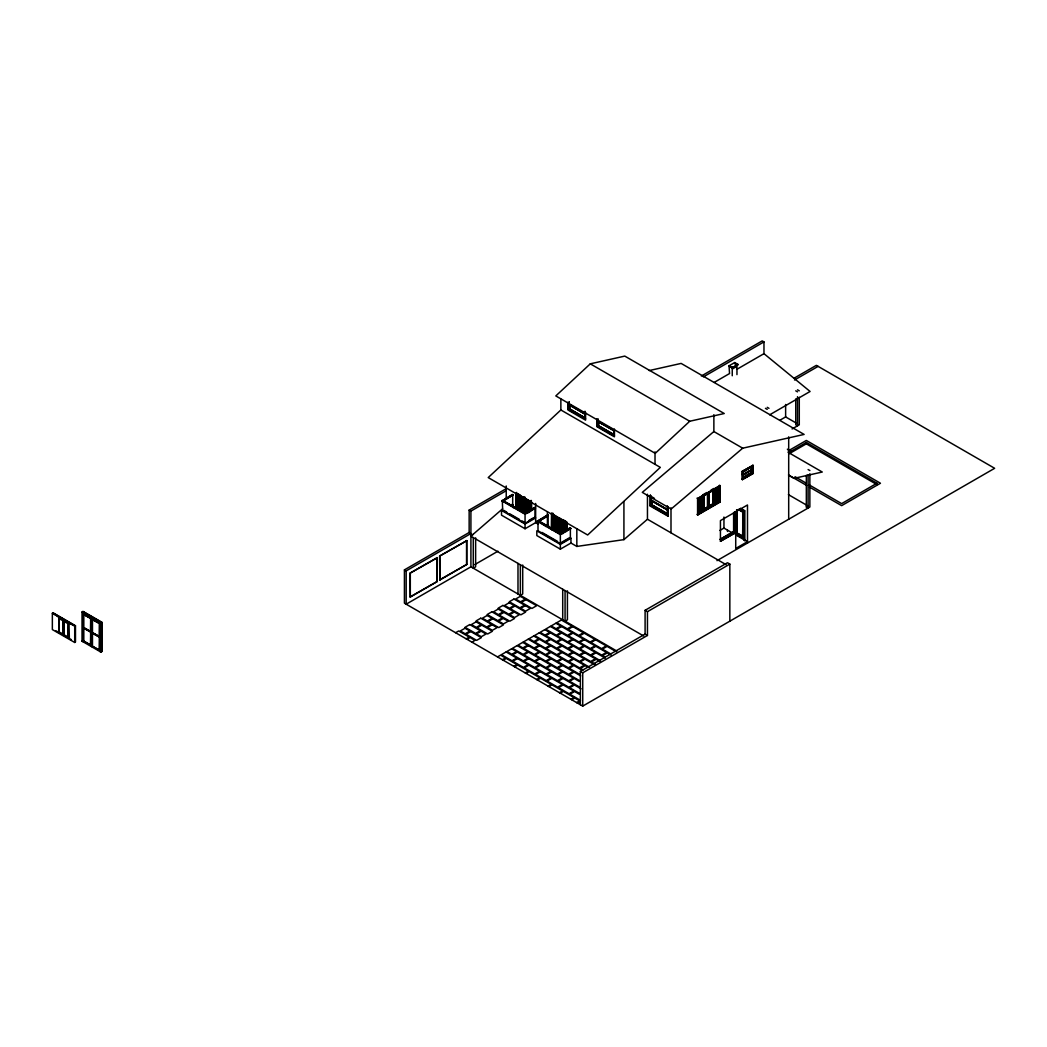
<?xml version="1.0" encoding="UTF-8"?>
<svg xmlns="http://www.w3.org/2000/svg" width="1047" height="1047" viewBox="0 0 1047 1047"><rect width="100%" height="100%" fill="white"/><g stroke="black" fill="none" stroke-linecap="round" stroke-linejoin="round"><path stroke-width="1.5" d="M590.286 363.833L555.8 395.923L655.252 453.338L689.737 421.247L724.236 413.526L624.784 356.098L590.286 363.833L689.737 421.247M560.865 409.966L488.216 477.576L587.668 534.991L660.317 467.381L560.865 409.966L560.865 399.025M643.696 636L470.914 536.234L502.56 508.829M570.955 543.04L570.955 538.276L560.354 544.401L536.823 530.803L536.823 535.567L560.354 549.152L570.955 543.04L576.832 546.429L623.92 539.637L647.452 519.247L647.452 494.249M713.871 414.664L713.871 431.547L642.295 492.378L671.14 509.025L742.703 448.195L804.109 434.426L681.126 363.414L649.232 370.559M52.35 613.267L53.109 612.822L75.476 625.74L75.476 642.047L74.717 642.478L52.35 629.574L52.35 613.267L74.717 626.171L75.476 625.74M58.763 631.982L58.998 616.905L55.033 614.602M58.946 618.568L58.946 631.878L58.946 618.568L63.003 620.701L62.82 634.129L63.003 620.701M64.299 619.955L63.71 635.241M64.233 621.617L64.233 634.94L64.233 621.617L68.304 623.763L68.12 637.178L68.304 623.763M82.032 611.972L83.027 611.396L101.86 622.271L101.86 651.483L100.865 652.059L82.032 641.196L82.032 611.972L100.865 622.847L101.86 622.271M83.446 614.419L90.801 618.463L90.618 631.616L83.446 627.467L83.446 614.419L90.801 618.463M92.267 619.51L99.622 623.554L99.452 636.707L92.267 632.558L92.267 619.51L99.622 623.554M83.446 627.467L90.801 631.511M83.446 628.004L90.801 632.048L90.618 645.201L83.446 641.052L83.446 628.004L90.801 632.048M69.351 638.107L68.997 623.358L58.41 617.246M92.267 632.558L99.622 636.602M92.267 633.108L99.622 637.152L99.452 650.292L92.267 646.156L92.267 633.108L99.622 637.152M82.032 641.196L83.027 640.62M82.621 641.536L83.616 640.96L83.616 627.912M91.442 646.627L91.626 617.992M92.267 646.156L99.622 650.2M100.276 651.731L101.86 651.483M569.28 401.983L568.691 404.77L585.234 414.246L585.234 417.923L569.699 408.945L569.699 405.281L569.699 408.945L585.116 417.989M568.521 403.291L568.521 409.626L569.162 402.048M584.697 413.46L569.28 404.43M585.116 414.311L569.11 404.535M568.521 409.626L585.587 418.8L569.11 409.285M613.686 430.068L597.562 421.431L614.092 430.919L613.974 434.649L598.439 425.684L598.557 421.941L598.557 425.619M597.379 419.952L597.379 426.299L614.445 435.46M794.136 378.176L816.346 365.351L994.65 468.297L582.721 706.11L404.417 603.177L404.417 569.882L469.148 532.504L469.148 510.085L505.95 488.831M701.333 376.03L762.203 340.89L763.97 341.898L763.97 353.677L810.09 391.473L769.663 414.821M469.148 510.085L470.914 511.093L506.225 490.716M703.388 376.881L763.97 341.898M729.078 365.796L734.719 362.537L737.899 364.369L732.246 368.348L729.078 365.796L732.717 368.073M729.078 366.502L729.55 373.543L714.211 382.404M734.248 363.518L737.899 365.076M503.398 500.911L525.057 512.938L534.703 507.363L535.41 508.24L525.057 514.221L501.984 500.911L512.336 494.446L513.043 494.865L504.772 500.113M732.246 367.798L737.899 364.369M501.984 500.911L512.336 494.93L513.043 495.336M503.398 500.427L513.043 494.865M502.338 501.107L502.691 510.426L525.057 523.33L535.056 517.558L535.056 508.044M503.934 500.178L512.69 495.126L512.69 504.641M736.106 366.803L735.282 366.319L732.219 368.086L733.044 368.57L736.106 366.803L736.106 365.573M737.088 369.198L763.97 353.677M404.417 569.882L406.184 570.89L470.914 533.525L469.148 532.504M470.914 536.234L473.27 534.206M410.071 573.141L437.253 557.711L437.253 581.491L410.306 597.052L410.071 573.141L437.253 557.711M439.609 556.088L466.792 540.658L466.792 564.438L439.845 579.999L439.609 556.088L466.792 540.658M524.94 513.2L524.94 497.063M504.746 501.683L525.057 513.41L534.703 507.834L535.41 508.24M525.057 513.815L535.41 507.769M529.088 520.32L533.119 517.99M538.263 524.154L535.645 522.649L525.057 528.761L501.513 515.176L501.513 510.426L525.057 524.01L535.645 517.899L534.467 517.218M538.708 520.817L560.354 533.316L570.013 527.74L570.72 528.63L560.354 534.611L537.294 521.288L547.646 514.836L548.353 515.713L538.708 521.288L548.353 515.242M537.294 521.288L547.646 515.307L548.353 515.713M537.648 521.498L548 515.517L548 525.031L545.5 526.471M410.071 596.921L437.253 581.491M439.609 579.868L466.792 564.438M616.932 651.116L470.914 566.82L406.184 604.184L406.184 570.89M474.644 564.66L497.979 551.193M794.516 379.996L818.113 366.371M552.122 530.122L552.711 513.933M553.182 513.37L553.3 529.442M553.182 529.507L559.412 532.975L559.412 517.637M538.708 521.288L560.354 533.8L570.013 528.225L570.72 528.63M570.72 528.159L560.354 534.206L560.354 543.72L570.366 537.936L570.366 528.421M561.702 542.254L569.777 537.595L570.955 538.276M780.146 420.096L785.63 416.928L796.191 423.027M651.221 496.016L651.221 500.767L651.81 496.762L654.519 498.464M650.279 495.192L650.279 506.067L650.396 495.126M650.868 505.727L651.627 505.295L668.104 514.797L667.345 515.242L650.868 505.727L650.868 496.213M652.216 504.955L652.216 501.277L652.098 505.02L667.75 513.92M792.082 428.956L799.28 424.807L799.28 397.297M667.227 509.47L651.81 500.427M455.615 632.728L458.678 630.961L469.265 637.073L466.203 638.84M742.192 471.346L753.029 465.365L753.029 473.519L742.428 479.644L742.192 471.346L753.029 465.365M702.629 494.943L706.83 492.522M711.018 490.101L713.818 488.478M751.903 472.878L751.903 469.475L742.493 474.919L742.781 471.687L752.204 466.255L752.44 473.179L742.493 478.309L752.44 473.179M752.44 466.386L743.017 471.817L743.017 478.623M742.899 477.602L751.497 472.642L751.497 470.195L742.729 475.05L752.204 469.645L743.2 474.37L743.2 471.922L751.615 466.857L751.785 469.409M697.04 498.163L697.812 498.608L720.166 485.69L720.166 502.01L697.812 514.915L697.04 514.47M668.051 506.879L667.934 516.263L667.934 506.944M698.166 498.804L703.453 495.755L703.453 510.7L698.166 513.763L698.166 498.804L719.577 486.711L719.577 501.67L698.166 513.763M719.577 486.711L714.054 489.643L714.054 504.589L703.1 510.504L703.1 495.545L703.806 495.951L703.806 509.274L703.636 495.859L707.693 493.713L707.693 507.036L703.806 509.274M712.811 490.559L708.924 492.797L708.924 506.12L712.994 503.973L712.811 490.559L712.811 503.869L708.924 506.12M698.873 499.628L702.746 497.39M714.761 490.467L718.635 488.216M698.873 500.047L702.746 497.809M714.761 490.873L718.635 488.635M698.873 500.466L702.746 498.228M714.761 491.292L718.635 489.054M698.873 500.885L702.746 498.634M714.761 491.71L718.635 489.473M698.873 501.304L702.746 499.053M714.761 492.129L718.635 489.878M698.873 501.709L702.746 499.471M714.761 492.548L718.635 490.297M698.873 502.128L702.746 499.89M714.761 492.954L718.635 490.716M698.873 502.547L702.746 500.309M714.761 493.373L718.635 491.135M788.312 450.851L806.334 440.447L880.462 483.243L841.644 505.649L809.475 487.077M742.729 477.497L751.497 472.642M698.873 502.966L702.746 500.728M714.761 493.791L718.635 491.553M698.873 503.385L702.746 501.133M714.761 494.21L718.635 491.959M698.873 503.79L702.746 501.552M714.761 494.629L718.635 492.378M698.873 504.209L702.746 501.971M714.761 495.035L718.635 492.797M698.873 504.628L702.746 502.39M714.761 495.453L718.635 493.216M742.192 479.5L753.029 473.519M789.386 452.252L806.334 442.475L876.954 483.243L876.954 484.604L806.334 443.823L789.386 453.613M698.873 505.047L702.746 502.809M714.761 495.872L718.635 493.634M467.027 639.324L470.09 637.558L474.972 640.371L471.909 642.138M698.873 505.465L702.746 503.214M714.761 496.291L718.635 494.04M698.873 505.871L702.746 503.633M714.761 496.71L718.635 494.459M698.873 506.29L702.746 504.052M714.761 497.116L718.635 494.878M698.873 506.709L702.746 504.471M714.761 497.534L718.635 495.296M698.873 507.128L702.746 504.89M714.761 497.953L718.635 495.715M698.873 507.546L702.746 505.295M714.761 498.372L718.635 496.121M698.873 507.952L702.746 505.714M714.761 498.791L718.635 496.54M698.873 508.371L702.746 506.133M714.761 499.197L718.635 496.959M698.873 508.79L702.746 506.552M714.761 499.615L718.635 497.377M698.873 509.208L702.746 506.97M714.761 500.034L718.635 497.796M698.873 509.627L702.746 507.376M714.761 500.453L718.635 498.202M698.873 510.033L702.746 507.795M714.761 500.872L718.635 498.621M698.873 510.452L702.746 508.214M714.761 501.277L718.635 499.039M698.873 510.871L702.746 508.633M714.761 501.696L718.635 499.458M698.873 511.289L702.746 509.051M714.761 502.115L718.635 499.877M698.873 511.708L702.746 509.457M714.761 502.534L718.635 500.283M703.636 509.169L707.693 507.036M698.873 512.114L702.746 509.876M714.761 502.953L718.635 500.702M704.029 510.439L706.83 508.829M709.617 507.206L712.418 505.596M714.054 504.589L719.577 501.67M719.93 501.866L697.577 514.784L697.577 498.477L719.93 485.559L720.166 502.01M736.839 532.884L742.663 536.038L742.899 511.708L739.234 509.588M744.666 540.043L743.723 539.781L743.723 511.237L744.666 510.687L740.609 508.345M497.508 656.914L500.571 655.147L505.452 657.974L502.39 659.741M719.891 530.436L723.948 528.081L732.573 533.067M503.214 660.212L506.277 658.445L516.878 664.57L513.815 666.337M720.192 539.231L734.313 531.078L736.198 532.439L720.428 541.273L720.428 520.608L747.493 504.981L747.493 543.04M720.192 539.506L734.313 531.353L736.198 532.439M720.401 539.65L734.549 531.483M720.428 541.273L736.198 532.164M736.604 509.824L736.604 533.015L737.023 510.203M514.64 666.808L517.689 665.041L528.29 671.153L525.228 672.92M742.899 511.708L742.729 536.548L742.729 511.813L738.436 509.405M806.334 475.312L806.334 507.023L808.101 506.002M716.986 560.655L809.868 507.023L809.868 473.728M526.052 673.404L529.115 671.637L539.702 677.749L536.64 679.516M580.365 704.762L580.365 671.467L645.096 634.089L645.096 610.309L727.482 562.736L729.838 564.097L729.838 621.172M645.096 610.309L647.452 611.67L729.838 564.097M876.954 483.243L841.644 503.62L809.161 484.866M537.464 679.987L540.527 678.22L551.115 684.332L548.065 686.099M548.89 686.583L551.939 684.817L562.54 690.928L559.478 692.695M580.365 671.467L582.721 672.815L647.452 635.45L647.452 611.67M560.302 693.166L563.365 691.4L573.952 697.524L570.89 699.291M571.714 699.762L574.777 697.996L579.658 700.809L576.596 702.576M577.421 703.061L580.234 701.438M797.513 389.811L799.28 390.832M795.746 390.832L797.513 391.853M732.219 366.869L733.044 368.57M767.202 407.309L768.969 408.33M765.436 408.33L767.202 409.338M787.344 449.176L791.48 451.558L788.103 452.317L822.261 472.027L793.979 478.361L788.692 475.299M808.101 469.54L809.868 470.548M795.039 476.712L806.334 483.243M713.871 431.547L742.703 448.195M788.496 474.972L806.687 485.468M788.404 494.629L806.7 505.191M806.334 507.023L808.101 508.044L808.101 474.749M719.407 485.258L720.166 485.69M614.445 430.71L597.968 421.195L597.968 425.959M714.29 489.774L713.701 489.433L713.701 504.379M598.439 425.684L613.974 434.649M740.373 508.489L744.43 510.831L744.43 540.187M597.379 426.299L613.856 435.801L613.856 429.466M739.692 508.907L743.723 511.237M738.253 509.496L742.493 511.944M734.313 531.614L735.962 532.57M736.604 533.015L742.899 536.444M735.138 533.865L744.548 539.297M735.897 534.978L747.493 541.679L735.727 548.471L735.727 532.439M668.104 510.046L651.627 500.531L651.627 505.295M651.221 500.767L667.75 510.255M652.098 505.02L667.633 513.985M650.279 506.067L668.051 516.197M647.452 519.247L726.068 564.647M520.32 495.152L517.872 493.739L517.872 509.13L517.99 495.336L524.115 498.869L524.115 512.598M562.802 519.587L566.479 521.707M525.057 498.215L531.169 501.749M553.3 514.522L558.195 517.349M517.872 494.158L523.997 497.691M517.872 494.59L523.997 498.123M525.057 498.647L531.169 502.18M553.3 514.954L559.412 518.487M566.479 522.571L560.354 519.037L560.237 533.59M517.872 495.022L523.997 498.555M525.057 499.406L531.169 502.94M553.3 515.713L559.412 519.247M560.354 519.796L566.479 523.33M517.99 495.715L524.115 499.249M525.057 499.89L531.169 503.424M553.3 516.197L559.412 519.731M560.354 520.267L566.479 523.801M517.99 496.095L524.115 499.628M525.057 500.361L531.169 503.895M553.3 516.668L559.412 520.202M560.354 520.752L566.479 524.285M517.99 496.579L524.115 500.113M525.057 500.793L531.169 504.327M553.3 517.1L559.412 520.634M560.354 521.184L566.479 524.717M517.99 497.05L524.115 500.584M525.057 501.225L531.169 504.759M553.3 517.532L559.412 521.066M560.354 521.602L566.479 525.136M517.99 497.482L524.115 501.016M525.057 501.657L531.169 505.191M553.3 517.964L559.412 521.498M560.354 522.034L566.479 525.568M517.99 497.914L524.115 501.448M525.057 502.076L531.169 505.609M553.3 518.383L559.412 521.916M560.354 522.466L566.479 526M517.99 498.333L524.115 501.866M525.057 502.468L531.169 505.989M553.3 518.775L559.412 522.309M560.354 522.846L566.479 526.379M517.99 498.765L524.115 502.298M525.057 502.848L531.169 506.382M553.3 519.155L559.412 522.689M560.354 523.225L566.479 526.759M517.99 499.144L524.115 502.678M525.057 503.227L531.169 506.761M553.3 519.534L559.412 523.068M560.354 523.605L566.479 527.138M517.99 499.524L524.115 503.057M525.057 503.699L531.169 507.232M553.3 520.006L559.412 523.539M560.354 524.089L566.479 527.623M517.99 500.008L524.115 503.542M525.057 504.183L531.169 507.716M553.3 520.49L559.412 524.024M560.354 524.56L566.479 528.094M517.99 500.479L524.115 504.013M525.057 504.602L531.169 508.135M553.3 520.909L559.412 524.442M560.354 524.992L566.479 528.526M517.99 500.911L524.115 504.445M525.057 505.034L531.169 508.567M553.3 521.341L559.412 524.874M560.354 525.424L566.479 528.957M517.99 501.343L524.115 504.876M525.057 505.465L531.169 508.999M553.3 521.772L559.412 525.306M560.354 525.856L566.479 529.389M517.99 501.775L524.115 505.308M525.057 505.897L531.169 509.431M553.3 522.204L559.412 525.738M560.354 526.275L566.479 529.808M517.99 502.194L524.115 505.727M525.057 506.277L531.169 509.81M553.3 522.584L559.412 526.118M560.354 526.654L566.479 530.188L566.479 522.139L560.354 518.605L560.354 533.8M517.99 502.573L524.115 506.107M525.057 506.656L531.169 510.19L531.169 500.898M553.3 522.963L559.412 526.497M560.354 527.047L566.479 530.567M517.99 502.966L524.115 506.486M525.057 507.128L531.169 510.661M553.3 523.435L559.412 526.968M560.354 527.518L566.479 531.051M517.99 503.437L524.115 506.97M525.057 507.612L529.952 510.439M553.3 523.919L559.412 527.452M560.354 527.989L566.479 531.523M517.99 503.908L524.115 507.442M525.057 508.044L529.952 510.871M553.3 524.351L559.412 527.884M560.354 528.421L565.262 531.248M517.99 504.34L524.115 507.874M525.057 508.462L529.952 511.289M553.3 524.769L559.412 528.303M560.354 528.853L565.262 531.68M517.99 504.772L524.115 508.305M525.057 508.894L529.952 511.721M553.3 525.201L559.412 528.735M560.354 529.285L564.032 531.405M517.99 505.204L524.115 508.737M525.057 509.326L528.722 511.446M553.3 525.633L559.412 529.167M560.354 529.703L564.032 531.824M517.99 505.622L524.115 509.156M525.057 509.706L528.722 511.826M553.3 526.013L559.412 529.546M560.354 530.096L564.032 532.216M517.99 506.015L524.115 509.549M525.057 510.085L528.722 512.205M553.3 526.392L559.412 529.926M560.354 530.476L564.032 532.596M517.99 506.395L524.115 509.928M525.057 510.57L528.722 512.69M553.3 526.877L559.412 530.41M560.354 530.947L562.802 532.36M517.99 506.866L524.115 510.399M525.057 511.041L527.505 512.454M553.3 527.348L559.412 530.881M560.354 531.431L562.802 532.844M517.99 507.35L524.115 510.884M553.3 527.78L559.412 531.313M560.354 531.85L562.802 533.263M512.101 504.301L513.279 504.981L513.279 507.703M517.99 507.769L524.115 511.302M548.589 525.372L547.411 524.691L547.411 511.865M553.3 528.212L559.412 531.745M560.354 532.282L562.802 533.695M517.99 508.201L524.115 511.734M553.3 528.63L559.412 532.164M517.99 508.633L524.115 512.166M553.3 529.062L559.412 532.596M519.103 509.837L523.997 512.664L523.997 496.841M501.984 500.427L525.411 514.025M537.294 520.817L560.708 534.402M503.869 510.426L506.696 512.048M509.509 513.684L519.404 519.391M522.231 521.013L525.057 522.649M542.006 532.439L557.541 541.404M560.354 543.72L538.001 530.803L538.001 521.288M645.096 634.089L647.452 635.45M616.356 651.744L607.09 646.392L602.378 649.101L610.322 653.694M611.239 655.173L607.26 652.883L602.548 655.592L605.205 657.123M605.284 658.131L596.018 652.778L591.319 655.487L600.585 660.84M600.167 661.56L596.201 659.27L591.49 661.979L595.468 664.269M594.408 664.623L584.959 659.165L580.247 661.874L589.513 667.227M587.786 667.175L585.129 665.656L580.431 668.366L583.074 669.897M582.197 670.342L573.9 665.552L569.188 668.274L579.776 674.386M580.692 675.865L574.07 672.043L569.359 674.752L579.959 680.877M579.135 681.348L574.253 678.535L569.542 681.244L580.13 687.356M581.046 688.834L574.423 685.013L569.712 687.735L580.313 693.847M579.488 694.331L574.607 691.504L569.895 694.226L580.483 700.338M82.792 611.527L101.624 622.402L101.624 651.627M83.616 612.416L86.338 613.987M89.047 615.557L91.77 617.115M94.479 618.685L97.201 620.256M52.873 612.966L75.24 625.87L75.24 642.177M60.32 617.665L68.264 622.258M69.586 623.017L73.565 625.308M83.616 640.96L90.801 645.096M58.946 631.878L63.003 634.024M64.233 634.94L68.304 637.086M55.91 630.752L71.288 639.625M806.334 442.475L806.334 443.823M797.513 396.695L797.513 425.828L795.746 424.807L795.746 398.92M788.692 436.835L788.692 519.26M785.63 404.482L785.63 416.928M752.793 465.234L752.793 473.388M752.204 466.255L752.204 469.645M751.314 470.09L751.314 472.537M744.666 510.687L744.666 540.867M742.428 471.477L742.428 479.644M736.957 365.076L736.957 374.63M736.787 509.719L736.787 532.91M735.138 511.669L735.138 532.282M734.719 362.537L734.719 363.244M734.313 512.14L734.313 532.753M733.842 512.598L733.842 532.164M733.607 512.729L733.607 532.295M732.246 367.641L732.246 375.755M727.482 530.122L727.482 531.483M723.948 517.048L723.948 528.081M719.341 486.58L719.341 501.526M709.107 506.211L709.107 492.901L708.4 492.496L708.4 507.442M707.523 493.608L707.523 506.931M698.401 498.948L698.401 513.894M697.812 498.608L697.812 514.915M670.996 507.834L670.996 532.844M667.698 507.114L667.698 510.282M667.345 505.727L667.345 515.242M655.016 451.82L655.016 464.331M623.92 501.592L623.92 539.637M614.445 429.061L614.445 436.821L596.79 426.639L596.79 418.865M598.033 418.721L598.033 421.169M585.587 412.4L585.587 420.161L567.932 409.966L567.932 402.205M584.998 411.209L584.998 419.14M582.721 672.815L582.721 706.11M576.832 528.814L576.832 546.429M567.422 590.848L567.422 619.824L565.066 621.172L565.066 590.6M566.833 522.087L566.833 530.502M566.663 522.492L566.663 530.607M566.362 522.584L566.362 530.659M566.074 522.532L566.074 530.449M562.71 589.239L562.71 619.824M560.354 544.401L560.354 549.152M559.765 518.003L559.765 533.865M559.294 518.514L559.294 533.041M551.939 512.781L551.939 528.643M551.533 513.553L551.35 528.264M535.645 503.463L535.645 522.649M531.523 501.997L531.523 510.111M531.353 500.479L531.353 510.216M531.051 500.597L531.051 510.282M530.764 500.558L530.764 510.072M525.057 497.796L525.057 513.41M525.057 513.75L525.057 523.33M525.057 524.01L525.057 528.761M524.468 497.626L524.468 513.475M522.702 565.027L522.702 594.002L520.346 595.363L520.346 564.778M517.99 563.417L517.99 594.002M517.401 493.543L517.401 509.405M516.642 492.404L516.642 508.253M516.223 493.163L516.223 507.782M516.053 493.268L516.053 507.874M506.225 485.991L506.225 498.189M475.626 537.844L475.626 566.82L473.27 568.181L473.27 537.595M470.914 511.093L470.914 566.82M466.556 540.527L466.556 564.307M439.845 556.219L439.845 579.999M437.018 557.58L437.018 581.36M410.306 573.272L410.306 597.052M101.271 622.612L101.271 651.142M100.865 622.847L100.865 652.059M100.447 651.627L100.447 623.083L82.792 612.888L82.792 641.431M99.452 623.659L99.452 636.707M99.452 637.257L99.452 650.292M92.45 619.418L92.45 632.467M92.45 633.003L92.45 646.051M90.618 618.568L90.618 631.616M90.618 632.152L90.618 645.201M83.616 614.314L83.616 627.362M74.887 626.08L74.887 641.026M74.717 626.171L74.717 642.478M469.737 624.575L465.025 627.297L475.626 633.409L480.324 630.687L469.737 624.575M480.795 618.188L476.097 620.91L486.685 627.022L491.396 624.3L480.795 618.188M491.868 611.801L487.156 614.524L497.744 620.635L502.455 617.913L491.868 611.801M502.926 605.415L498.215 608.137L508.816 614.249L513.514 611.527L502.926 605.415M513.985 599.028L509.287 601.75L519.875 607.862L524.586 605.14L513.985 599.028M465.025 628.239L460.314 630.961L465.208 633.788L469.907 631.066L465.025 628.239M476.097 621.853L471.386 624.575L476.267 627.402L480.979 624.679L476.097 621.853M487.156 615.466L482.445 618.188L487.326 621.015L492.038 618.293L487.156 615.466M498.215 609.079L493.503 611.801L498.398 614.615L503.097 611.906L498.215 609.079M509.287 602.692L504.575 605.415L509.457 608.228L514.169 605.519L509.287 602.692M520.346 596.306L515.634 599.028L520.516 601.842L525.228 599.133L520.346 596.306M702.746 496.972L698.873 499.223L698.873 512.533L702.746 510.295L702.746 496.972M718.635 487.797L714.761 490.048L714.761 503.358L718.635 501.12L718.635 487.797M470.731 631.537L466.033 634.26L476.621 640.371L481.332 637.662L470.731 631.537M481.803 625.151L477.092 627.873L487.68 633.985L492.391 631.262L481.803 625.151M492.862 618.764L488.151 621.486L498.752 627.598L503.45 624.876L492.862 618.764M503.921 612.377L499.223 615.099L509.81 621.211L514.522 618.489L503.921 612.377M514.993 605.991L510.282 608.713L520.869 614.825L525.581 612.102L514.993 605.991M526.052 599.604L521.341 602.326L531.941 608.438L536.64 605.716L526.052 599.604M481.149 631.171L476.45 633.88L481.332 636.707L486.03 633.985L481.149 631.171M492.221 624.784L487.509 627.493L492.391 630.32L497.103 627.598L492.221 624.784M503.28 618.397L498.568 621.107L503.45 623.933L508.161 621.211L503.28 618.397M514.339 612.011L509.627 614.72L514.522 617.547L519.22 614.825L514.339 612.011M525.411 605.624L520.699 608.333L525.581 611.16L530.292 608.438L525.411 605.624M506.107 651.954L501.395 654.676L511.983 660.788L516.695 658.079L506.107 651.954M511.63 648.76L506.931 651.483L511.813 654.31L516.524 651.587L511.63 648.76M517.166 645.567L512.454 648.289L523.055 654.401L527.753 651.692L517.166 645.567M522.702 642.374L517.99 645.096L522.872 647.923L527.583 645.201L522.702 642.374M528.225 639.18L523.526 641.903L534.114 648.014L538.825 645.305L528.225 639.18M533.761 635.987L529.049 638.709L533.944 641.523L538.642 638.814L533.761 635.987M539.297 632.794L534.585 635.516L545.173 641.628L549.884 638.919L539.297 632.794M544.82 629.6L540.121 632.323L545.003 635.136L549.714 632.427L544.82 629.6M550.356 626.407L545.644 629.129L556.245 635.241L560.943 632.532L550.356 626.407M555.892 623.214L551.18 625.936L556.062 628.75L560.773 626.041L555.892 623.214M561.414 620.02L556.716 622.743L567.304 628.854L572.015 626.145L561.414 620.02M517.349 652.059L512.637 654.781L523.225 660.893L527.937 658.183L517.349 652.059M528.408 645.672L523.696 648.394L534.284 654.506L538.996 651.784L528.408 645.672M539.467 639.285L534.755 642.007L545.356 648.119L550.068 645.397L539.467 639.285M550.539 632.898L545.827 635.621L556.415 641.732L561.127 639.01L550.539 632.898M561.598 626.512L556.886 629.234L567.474 635.346L572.186 632.624L561.598 626.512M517.519 658.55L512.808 661.272L523.408 667.384L528.107 664.662L517.519 658.55M528.578 652.163L523.88 654.885L534.467 660.997L539.179 658.275L528.578 652.163M539.65 645.777L534.938 648.499L545.526 654.611L550.238 651.888L539.65 645.777M550.709 639.39L545.997 642.112L556.598 648.224L561.297 645.502L550.709 639.39M561.768 633.003L557.069 635.725L567.657 641.837L572.369 639.115L561.768 633.003M572.84 626.616L568.128 629.339L578.716 635.45L583.428 632.728L572.84 626.616M528.761 658.655L524.05 661.377L534.637 667.489L539.349 664.766L528.761 658.655M539.82 652.268L535.109 654.977L545.709 661.102L550.421 658.38L539.82 652.268M550.879 645.881L546.181 648.59L556.768 654.715L561.48 651.993L550.879 645.881M561.951 639.495L557.24 642.204L567.827 648.329L572.539 645.606L561.951 639.495M573.01 633.108L568.299 635.817L578.899 641.942L583.598 639.22L573.01 633.108M528.931 665.146L524.233 667.855L534.821 673.98L539.532 671.258L528.931 665.146M540.003 658.759L535.292 661.468L545.88 667.593L550.591 664.871L540.003 658.759M551.062 652.373L546.351 655.082L556.952 661.207L561.65 658.484L551.062 652.373M562.121 645.986L557.423 648.695L568.011 654.82L572.722 652.098L562.121 645.986M573.193 639.599L568.482 642.308L579.07 648.42L583.781 645.711L573.193 639.599M584.252 633.199L579.541 635.922L590.142 642.033L594.84 639.324L584.252 633.199M540.173 665.238L535.462 667.96L546.063 674.072L550.761 671.363L540.173 665.238M551.232 658.851L546.534 661.573L557.122 667.685L561.833 664.976L551.232 658.851M562.304 652.464L557.593 655.186L568.181 661.298L572.892 658.589L562.304 652.464M573.363 646.078L568.652 648.8L579.253 654.912L583.951 652.202L573.363 646.078M584.422 639.691L579.724 642.413L590.312 648.525L595.023 645.816L584.422 639.691M540.357 671.729L535.645 674.451L546.233 680.563L550.944 677.854L540.357 671.729M551.416 665.342L546.704 668.065L557.305 674.176L562.003 671.467L551.416 665.342M562.475 658.956L557.776 661.678L568.364 667.79L573.075 665.081L562.475 658.956M573.547 652.569L568.835 655.291L579.423 661.403L584.134 658.681L573.547 652.569M584.606 646.182L579.894 648.904L590.495 655.016L595.193 652.294L584.606 646.182M595.664 639.796L590.966 642.518L601.554 648.63L606.265 645.907L595.664 639.796M551.586 671.834L546.887 674.556L557.475 680.668L562.187 677.946L551.586 671.834M562.658 665.447L557.946 668.169L568.534 674.281L573.246 671.559L562.658 665.447M573.717 659.06L569.005 661.783L579.606 667.894L584.305 665.172L573.717 659.06M584.776 652.674L580.077 655.396L590.665 661.508L595.377 658.785L584.776 652.674M595.848 646.287L591.136 649.009L601.724 655.121L606.435 652.399L595.848 646.287M551.769 678.325L547.058 681.047L557.658 687.159L562.357 684.437L551.769 678.325M562.828 671.938L558.13 674.661L568.717 680.772L573.429 678.05L562.828 671.938M563.011 678.43L558.3 681.139L568.887 687.264L573.599 684.542L563.011 678.43M563.181 684.921L558.483 687.63L569.071 693.755L573.782 691.033L563.181 684.921"/></g></svg>
